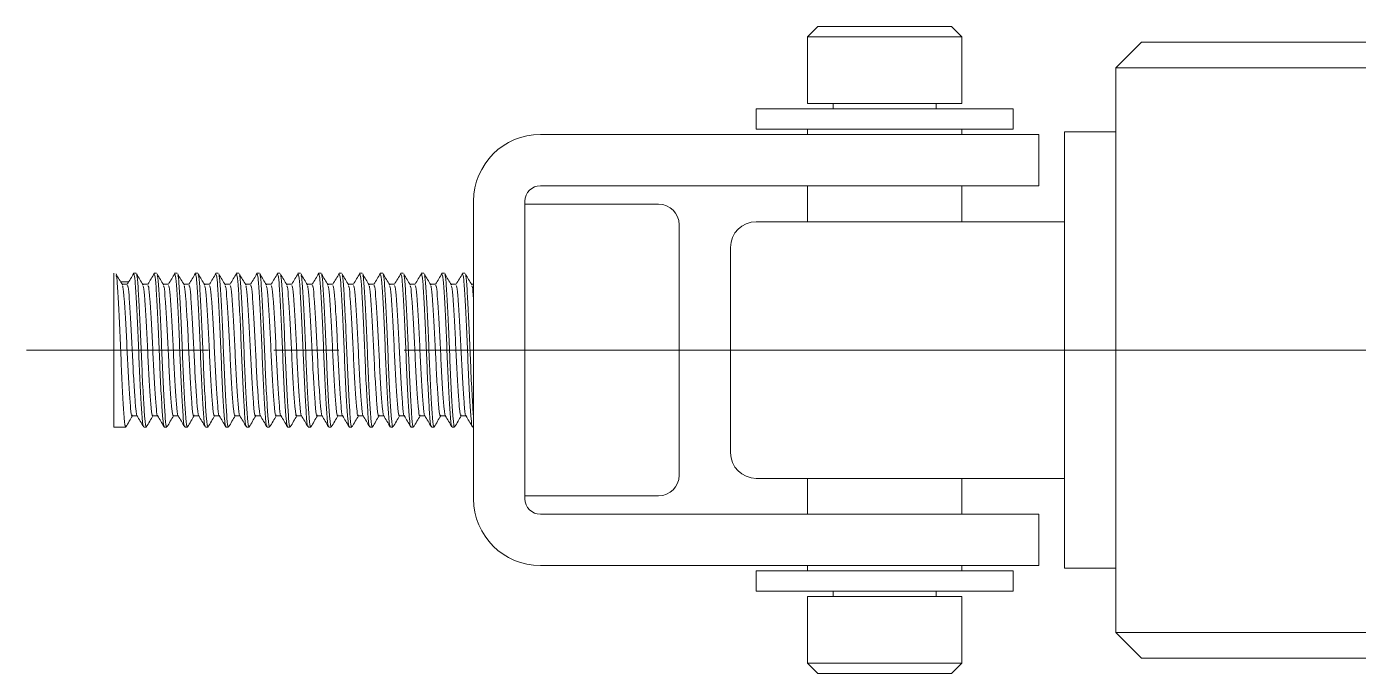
# Paper-space layout '시트4_ENG_with accessory' of a CAD drawing. Header units: millimetres. Extents: x 5 to 415, y 5 to 292.
# Drawn here: x 97.5 to 149.4, y 229.4 to 254.6 of the extents above; entities that cross this region are included whole.
import ezdxf

# ---------------------------------------------------------------- set-up
doc = ezdxf.new("R2010")
doc.units = ezdxf.units.MM
doc.linetypes.add('CENTERX2', pattern=[20.32, 12.7, -2.54, 2.54, -2.54])
doc.layers.add('CENTER_LINE', color=7, linetype='CENTERX2')

psp = doc.layouts.new('시트4_ENG_with accessory')

# ---------------------------------------------------------------- linework, layer by layer
at = {"color": 7, "linetype": 'Continuous', "lineweight": 18}
for p, q in [((128.331, 254.643), (127.931, 254.243)), ((133.531, 254.643), (128.331, 254.643)), ((133.931, 254.243), (133.531, 254.643)), ((127.931, 254.243), (127.931, 251.643)), ((133.931, 254.243), (127.931, 254.243)), ((133.931, 251.643), (133.931, 254.243)), ((139.931, 253.043), (140.931, 254.043)), ((140.931, 254.043), (141.531, 254.043)), ((141.531, 254.043), (155.231, 254.043)), ((141.531, 253.043), (139.931, 253.043)), ((139.931, 253.043), (139.931, 242.043)), ((155.231, 253.043), (141.531, 253.043)), ((125.931, 251.443), (125.931, 250.643)), ((135.931, 251.443), (125.931, 251.443)), ((133.931, 251.643), (127.931, 251.643)), ((128.931, 251.643), (128.931, 251.443)), ((132.931, 251.443), (132.931, 251.643)), ((135.931, 250.643), (135.931, 251.443)), ((117.531, 250.443), (130.931, 250.443)), ((135.931, 250.643), (125.931, 250.643)), ((127.931, 250.643), (127.931, 250.443)), ((136.931, 250.443), (130.931, 250.443)), ((133.931, 250.443), (133.931, 250.643)), ((136.931, 248.443), (136.931, 250.443)), ((139.931, 250.543), (137.931, 250.543)), ((137.931, 242.043), (137.931, 250.543)), ((117.531, 248.443), (130.931, 248.443)), ((127.931, 248.443), (127.931, 247.043)), ((130.931, 248.443), (136.931, 248.443)), ((133.931, 247.043), (133.931, 248.443)), ((114.931, 236.243), (114.931, 247.843)), ((116.931, 236.243), (116.931, 247.843)), ((122.131, 247.723), (116.931, 247.723)), ((122.931, 246.923), (122.931, 244.295)), ((125.931, 247.043), (129.931, 247.043)), ((129.931, 247.043), (137.931, 247.043)), ((124.931, 242.043), (124.931, 246.043)), ((100.931, 239.043), (100.931, 245.043)), ((101.188, 244.705), (101.512, 244.705)), ((101.792, 245.043), (101.692, 245.043)), ((102.592, 245.043), (102.492, 245.043)), ((103.392, 245.043), (103.292, 245.043)), ((104.192, 245.043), (104.092, 245.043)), ((104.992, 245.043), (104.892, 245.043)), ((105.792, 245.043), (105.692, 245.043)), ((106.592, 245.043), (106.492, 245.043)), ((107.392, 245.043), (107.292, 245.043)), ((108.192, 245.043), (108.092, 245.043)), ((108.992, 245.043), (108.892, 245.043)), ((109.792, 245.043), (109.692, 245.043)), ((110.592, 245.043), (110.492, 245.043)), ((111.392, 245.043), (111.292, 245.043)), ((112.192, 245.043), (112.092, 245.043)), ((112.992, 245.043), (112.892, 245.043)), ((113.792, 245.043), (113.692, 245.043)), ((114.592, 245.043), (114.492, 245.043)), ((101.439, 244.61), (101.243, 244.61)), ((102.239, 244.61), (102.043, 244.61)), ((103.039, 244.61), (102.843, 244.61)), ((103.839, 244.61), (103.643, 244.61)), ((104.639, 244.61), (104.443, 244.61)), ((105.439, 244.61), (105.243, 244.61)), ((106.239, 244.61), (106.043, 244.61)), ((107.039, 244.61), (106.843, 244.61)), ((107.839, 244.61), (107.643, 244.61)), ((108.639, 244.61), (108.443, 244.61)), ((109.439, 244.61), (109.243, 244.61)), ((110.239, 244.61), (110.043, 244.61)), ((111.039, 244.61), (110.843, 244.61)), ((111.839, 244.61), (111.643, 244.61)), ((112.639, 244.61), (112.443, 244.61)), ((113.439, 244.61), (113.243, 244.61)), ((114.239, 244.61), (114.043, 244.61)), ((114.931, 244.61), (114.843, 244.61)), ((122.931, 244.295), (122.931, 237.163)), ((124.931, 238.043), (124.931, 242.043)), ((124.931, 242.043), (129.931, 242.043)), ((137.931, 242.043), (129.931, 242.043)), ((137.931, 233.543), (137.931, 242.043)), ((137.931, 242.043), (139.931, 242.043)), ((139.931, 231.043), (139.931, 242.043)), ((139.931, 242.043), (141.531, 242.043)), ((141.531, 242.043), (175.931, 242.043)), ((100.931, 239.043), (101.392, 239.043)), ((101.642, 239.476), (101.836, 239.476)), ((102.092, 239.043), (102.192, 239.043)), ((102.442, 239.476), (102.636, 239.476)), ((102.892, 239.043), (102.992, 239.043)), ((103.242, 239.476), (103.436, 239.476)), ((103.692, 239.043), (103.792, 239.043)), ((104.042, 239.476), (104.236, 239.476)), ((104.492, 239.043), (104.592, 239.043)), ((104.842, 239.476), (105.036, 239.476)), ((105.292, 239.043), (105.392, 239.043)), ((105.642, 239.476), (105.836, 239.476)), ((106.092, 239.043), (106.192, 239.043)), ((106.442, 239.476), (106.636, 239.476)), ((106.892, 239.043), (106.992, 239.043)), ((107.242, 239.476), (107.436, 239.476)), ((107.692, 239.043), (107.792, 239.043)), ((108.042, 239.476), (108.236, 239.476)), ((108.492, 239.043), (108.592, 239.043)), ((108.842, 239.476), (109.036, 239.476)), ((109.292, 239.043), (109.392, 239.043)), ((109.642, 239.476), (109.836, 239.476)), ((110.092, 239.043), (110.192, 239.043)), ((110.442, 239.476), (110.636, 239.476)), ((110.892, 239.043), (110.992, 239.043)), ((111.242, 239.476), (111.436, 239.476)), ((111.692, 239.043), (111.792, 239.043)), ((112.042, 239.476), (112.236, 239.476)), ((112.492, 239.043), (112.592, 239.043)), ((112.842, 239.476), (113.036, 239.476)), ((113.292, 239.043), (113.392, 239.043)), ((113.642, 239.476), (113.836, 239.476)), ((114.092, 239.043), (114.192, 239.043)), ((114.442, 239.476), (114.636, 239.476)), ((114.892, 239.043), (114.931, 239.043)), ((129.931, 237.043), (125.931, 237.043)), ((127.931, 237.043), (127.931, 235.643)), ((137.931, 237.043), (129.931, 237.043)), ((133.931, 235.643), (133.931, 237.043)), ((116.931, 236.363), (122.131, 236.363)), ((117.531, 235.643), (130.931, 235.643)), ((130.931, 235.643), (136.931, 235.643)), ((136.931, 233.643), (136.931, 235.643)), ((117.531, 233.643), (130.931, 233.643)), ((125.931, 233.443), (125.931, 232.643)), ((135.931, 233.443), (125.931, 233.443)), ((127.931, 233.643), (127.931, 233.443)), ((130.931, 233.643), (136.931, 233.643)), ((133.931, 233.443), (133.931, 233.643)), ((135.931, 232.643), (135.931, 233.443)), ((137.931, 233.543), (139.931, 233.543)), ((135.931, 232.643), (125.931, 232.643)), ((127.931, 232.443), (127.931, 229.843)), ((133.931, 232.443), (127.931, 232.443)), ((128.931, 232.643), (128.931, 232.443)), ((132.931, 232.443), (132.931, 232.643)), ((133.931, 229.843), (133.931, 232.443)), ((139.931, 231.043), (141.531, 231.043)), ((139.931, 231.043), (140.931, 230.043)), ((141.531, 231.043), (192.931, 231.043)), ((127.931, 229.843), (128.331, 229.443)), ((133.931, 229.843), (127.931, 229.843)), ((133.531, 229.443), (133.931, 229.843)), ((141.531, 230.043), (140.931, 230.043)), ((192.931, 230.043), (141.531, 230.043)), ((133.531, 229.443), (128.331, 229.443))]:
    psp.add_line(p, q, dxfattribs=at)
for centre, radius, start, end in [((117.531, 247.843), 2.6, 90, 180), ((117.531, 247.843), 0.6, 90, 180), ((122.131, 246.923), 0.8, 0, 90), ((125.931, 246.043), 1, 90, 180), ((125.931, 238.043), 1, 180, 270), ((122.131, 237.163), 0.8, 270, 360), ((117.531, 236.243), 2.6, 180, 270), ((117.531, 236.243), 0.6, 180, 270)]:
    psp.add_arc(centre, radius, start, end, dxfattribs=at)
for points, knots in [([(101.264, 244.575), (101.222, 244.647), (101.138, 244.79), (101.055, 244.934), (101.013, 245.005)], [0, 0, 0, 0, 0.499972, 1, 1, 1, 1]), ([(101.013, 244.949), (101.019, 244.94), (101.043, 244.907), (101.079, 244.381), (101.131, 243.47), (101.183, 242.309), (101.228, 241.117), (101.283, 240.059), (101.331, 239.332), (101.369, 238.996), (101.393, 239.081), (101.399, 239.104)], [0, 0, 0, 0, 0.049408, 0.175827, 0.306303, 0.436779, 0.563198, 0.694814, 0.823068, 0.951323, 1, 1, 1, 1]), ([(101.703, 245.032), (101.661, 244.961), (101.578, 244.817), (101.494, 244.674), (101.452, 244.602)], [0, 0, 0, 0, 0.500019, 1, 1, 1, 1]), ([(101.692, 245.002), (101.706, 244.991), (101.737, 244.966), (101.779, 244.391), (101.831, 243.467), (101.883, 242.309), (101.928, 241.117), (101.983, 240.058), (102.031, 239.338), (102.066, 239.004), (102.088, 239.072), (102.092, 239.085)], [0, 0, 0, 0, 0.098957, 0.221275, 0.347518, 0.473761, 0.596078, 0.723424, 0.847518, 0.971611, 1, 1, 1, 1]), ([(102.064, 244.575), (102.022, 244.647), (101.938, 244.79), (101.855, 244.934), (101.813, 245.005)], [0, 0, 0, 0, 0.499972, 1, 1, 1, 1]), ([(101.813, 244.949), (101.819, 244.94), (101.843, 244.907), (101.879, 244.381), (101.931, 243.47), (101.983, 242.309), (102.028, 241.117), (102.083, 240.057), (102.131, 239.338), (102.166, 239.004), (102.188, 239.072), (102.192, 239.085)], [0, 0, 0, 0, 0.050382, 0.179294, 0.312343, 0.445392, 0.574303, 0.708514, 0.839298, 0.970081, 1, 1, 1, 1]), ([(102.503, 245.032), (102.461, 244.961), (102.378, 244.817), (102.294, 244.674), (102.252, 244.602)], [0, 0, 0, 0, 0.500019, 1, 1, 1, 1]), ([(102.492, 245.002), (102.506, 244.991), (102.537, 244.966), (102.579, 244.391), (102.631, 243.467), (102.683, 242.309), (102.728, 241.117), (102.783, 240.058), (102.831, 239.338), (102.866, 239.004), (102.888, 239.072), (102.892, 239.085)], [0, 0, 0, 0, 0.098957, 0.221275, 0.347518, 0.473761, 0.596078, 0.723424, 0.847518, 0.971611, 1, 1, 1, 1]), ([(102.864, 244.575), (102.822, 244.647), (102.738, 244.79), (102.655, 244.934), (102.613, 245.005)], [0, 0, 0, 0, 0.499972, 1, 1, 1, 1]), ([(102.613, 244.949), (102.619, 244.94), (102.643, 244.907), (102.679, 244.381), (102.731, 243.47), (102.783, 242.309), (102.828, 241.117), (102.883, 240.057), (102.931, 239.338), (102.966, 239.004), (102.988, 239.072), (102.992, 239.085)], [0, 0, 0, 0, 0.0503823, 0.1792936, 0.3123427, 0.4453918, 0.574303, 0.7085142, 0.8392976, 0.970081, 1, 1, 1, 1]), ([(103.303, 245.032), (103.261, 244.961), (103.178, 244.817), (103.094, 244.674), (103.052, 244.602)], [0, 0, 0, 0, 0.500019, 1, 1, 1, 1]), ([(103.292, 245.002), (103.306, 244.991), (103.337, 244.966), (103.379, 244.391), (103.431, 243.467), (103.483, 242.309), (103.528, 241.117), (103.583, 240.058), (103.631, 239.338), (103.666, 239.004), (103.688, 239.072), (103.692, 239.085)], [0, 0, 0, 0, 0.098957, 0.221275, 0.347518, 0.473761, 0.596078, 0.723424, 0.847518, 0.971611, 1, 1, 1, 1]), ([(103.664, 244.575), (103.622, 244.647), (103.538, 244.79), (103.455, 244.934), (103.413, 245.005)], [0, 0, 0, 0, 0.499972, 1, 1, 1, 1]), ([(103.413, 244.949), (103.419, 244.94), (103.443, 244.907), (103.479, 244.381), (103.531, 243.47), (103.583, 242.309), (103.628, 241.117), (103.683, 240.057), (103.731, 239.338), (103.766, 239.004), (103.788, 239.072), (103.792, 239.085)], [0, 0, 0, 0, 0.0503823, 0.1792936, 0.3123427, 0.4453918, 0.574303, 0.7085142, 0.8392976, 0.970081, 1, 1, 1, 1]), ([(104.103, 245.032), (104.061, 244.961), (103.978, 244.817), (103.894, 244.674), (103.852, 244.602)], [0, 0, 0, 0, 0.500019, 1, 1, 1, 1]), ([(104.092, 245.002), (104.106, 244.991), (104.137, 244.966), (104.179, 244.391), (104.231, 243.467), (104.283, 242.309), (104.328, 241.117), (104.383, 240.058), (104.431, 239.338), (104.466, 239.004), (104.488, 239.072), (104.492, 239.085)], [0, 0, 0, 0, 0.098957, 0.221275, 0.347518, 0.473761, 0.596078, 0.723424, 0.847518, 0.971611, 1, 1, 1, 1]), ([(104.464, 244.575), (104.422, 244.647), (104.338, 244.79), (104.255, 244.934), (104.213, 245.005)], [0, 0, 0, 0, 0.499972, 1, 1, 1, 1]), ([(104.213, 244.949), (104.219, 244.94), (104.243, 244.907), (104.279, 244.381), (104.331, 243.47), (104.383, 242.309), (104.428, 241.117), (104.483, 240.057), (104.531, 239.338), (104.566, 239.004), (104.588, 239.072), (104.592, 239.085)], [0, 0, 0, 0, 0.0503823, 0.1792936, 0.3123427, 0.4453918, 0.574303, 0.7085142, 0.8392976, 0.970081, 1, 1, 1, 1]), ([(104.903, 245.032), (104.861, 244.961), (104.778, 244.817), (104.694, 244.674), (104.652, 244.602)], [0, 0, 0, 0, 0.500019, 1, 1, 1, 1]), ([(104.892, 245.002), (104.906, 244.991), (104.937, 244.966), (104.979, 244.391), (105.031, 243.467), (105.083, 242.309), (105.128, 241.117), (105.183, 240.058), (105.231, 239.338), (105.266, 239.004), (105.288, 239.072), (105.292, 239.085)], [0, 0, 0, 0, 0.098957, 0.221275, 0.347518, 0.473761, 0.596078, 0.723424, 0.847518, 0.971611, 1, 1, 1, 1]), ([(105.264, 244.575), (105.222, 244.647), (105.138, 244.79), (105.055, 244.934), (105.013, 245.005)], [0, 0, 0, 0, 0.499972, 1, 1, 1, 1]), ([(105.013, 244.949), (105.019, 244.94), (105.043, 244.907), (105.079, 244.381), (105.131, 243.47), (105.183, 242.309), (105.228, 241.117), (105.283, 240.057), (105.331, 239.338), (105.366, 239.004), (105.388, 239.072), (105.392, 239.085)], [0, 0, 0, 0, 0.050382, 0.179294, 0.312343, 0.445392, 0.574303, 0.708514, 0.839298, 0.970081, 1, 1, 1, 1]), ([(105.703, 245.032), (105.661, 244.961), (105.578, 244.817), (105.494, 244.674), (105.452, 244.602)], [0, 0, 0, 0, 0.500019, 1, 1, 1, 1]), ([(105.692, 245.002), (105.706, 244.991), (105.737, 244.966), (105.779, 244.391), (105.831, 243.467), (105.883, 242.309), (105.928, 241.117), (105.983, 240.058), (106.031, 239.338), (106.066, 239.004), (106.088, 239.072), (106.092, 239.085)], [0, 0, 0, 0, 0.098957, 0.221275, 0.347518, 0.473761, 0.596078, 0.723424, 0.847518, 0.971611, 1, 1, 1, 1]), ([(106.064, 244.575), (106.022, 244.647), (105.938, 244.79), (105.855, 244.934), (105.813, 245.005)], [0, 0, 0, 0, 0.499972, 1, 1, 1, 1]), ([(105.813, 244.949), (105.819, 244.94), (105.843, 244.907), (105.879, 244.381), (105.931, 243.47), (105.983, 242.309), (106.028, 241.117), (106.083, 240.057), (106.131, 239.338), (106.166, 239.004), (106.188, 239.072), (106.192, 239.085)], [0, 0, 0, 0, 0.050382, 0.179294, 0.312343, 0.445392, 0.574303, 0.708514, 0.839298, 0.970081, 1, 1, 1, 1]), ([(106.503, 245.032), (106.461, 244.961), (106.378, 244.817), (106.294, 244.674), (106.252, 244.602)], [0, 0, 0, 0, 0.500019, 1, 1, 1, 1]), ([(106.492, 245.002), (106.506, 244.991), (106.537, 244.966), (106.579, 244.391), (106.631, 243.467), (106.683, 242.309), (106.728, 241.117), (106.783, 240.058), (106.831, 239.338), (106.866, 239.004), (106.888, 239.072), (106.892, 239.085)], [0, 0, 0, 0, 0.098957, 0.221275, 0.347518, 0.473761, 0.596078, 0.723424, 0.847518, 0.971611, 1, 1, 1, 1]), ([(106.864, 244.575), (106.822, 244.647), (106.738, 244.79), (106.655, 244.934), (106.613, 245.005)], [0, 0, 0, 0, 0.499972, 1, 1, 1, 1]), ([(106.613, 244.949), (106.619, 244.94), (106.643, 244.907), (106.679, 244.381), (106.731, 243.47), (106.783, 242.309), (106.828, 241.117), (106.883, 240.057), (106.931, 239.338), (106.966, 239.004), (106.988, 239.072), (106.992, 239.085)], [0, 0, 0, 0, 0.050382, 0.179294, 0.312343, 0.445392, 0.574303, 0.708514, 0.839298, 0.970081, 1, 1, 1, 1]), ([(107.303, 245.032), (107.261, 244.961), (107.178, 244.817), (107.094, 244.674), (107.052, 244.602)], [0, 0, 0, 0, 0.500019, 1, 1, 1, 1]), ([(107.292, 245.002), (107.306, 244.991), (107.337, 244.966), (107.379, 244.391), (107.431, 243.467), (107.483, 242.309), (107.528, 241.117), (107.583, 240.058), (107.631, 239.338), (107.666, 239.004), (107.688, 239.072), (107.692, 239.085)], [0, 0, 0, 0, 0.098957, 0.221275, 0.347518, 0.473761, 0.596078, 0.723424, 0.847518, 0.971611, 1, 1, 1, 1]), ([(107.664, 244.575), (107.622, 244.647), (107.538, 244.79), (107.455, 244.934), (107.413, 245.005)], [0, 0, 0, 0, 0.499972, 1, 1, 1, 1]), ([(107.413, 244.949), (107.419, 244.94), (107.443, 244.907), (107.479, 244.381), (107.531, 243.47), (107.583, 242.309), (107.628, 241.117), (107.683, 240.057), (107.731, 239.338), (107.766, 239.004), (107.788, 239.072), (107.792, 239.085)], [0, 0, 0, 0, 0.050382, 0.179294, 0.312343, 0.445392, 0.574303, 0.708514, 0.839298, 0.970081, 1, 1, 1, 1]), ([(108.103, 245.032), (108.061, 244.961), (107.978, 244.817), (107.894, 244.674), (107.852, 244.602)], [0, 0, 0, 0, 0.500019, 1, 1, 1, 1]), ([(108.092, 245.002), (108.106, 244.991), (108.137, 244.966), (108.179, 244.391), (108.231, 243.467), (108.283, 242.309), (108.328, 241.117), (108.383, 240.058), (108.431, 239.338), (108.466, 239.004), (108.488, 239.072), (108.492, 239.085)], [0, 0, 0, 0, 0.098957, 0.221275, 0.347518, 0.473761, 0.596078, 0.723424, 0.847518, 0.971611, 1, 1, 1, 1]), ([(108.464, 244.575), (108.422, 244.647), (108.338, 244.79), (108.255, 244.934), (108.213, 245.005)], [0, 0, 0, 0, 0.499972, 1, 1, 1, 1]), ([(108.213, 244.949), (108.219, 244.94), (108.243, 244.907), (108.279, 244.381), (108.331, 243.47), (108.383, 242.309), (108.428, 241.117), (108.483, 240.057), (108.531, 239.338), (108.566, 239.004), (108.588, 239.072), (108.592, 239.085)], [0, 0, 0, 0, 0.050382, 0.179294, 0.312343, 0.445392, 0.574303, 0.708514, 0.839298, 0.970081, 1, 1, 1, 1]), ([(108.903, 245.032), (108.861, 244.961), (108.778, 244.817), (108.694, 244.674), (108.652, 244.602)], [0, 0, 0, 0, 0.500019, 1, 1, 1, 1]), ([(108.892, 245.002), (108.906, 244.991), (108.937, 244.966), (108.979, 244.391), (109.031, 243.467), (109.083, 242.309), (109.128, 241.117), (109.183, 240.058), (109.231, 239.338), (109.266, 239.004), (109.288, 239.072), (109.292, 239.085)], [0, 0, 0, 0, 0.098957, 0.221275, 0.347518, 0.473761, 0.596078, 0.723424, 0.847518, 0.971611, 1, 1, 1, 1]), ([(109.264, 244.575), (109.222, 244.647), (109.138, 244.79), (109.055, 244.934), (109.013, 245.005)], [0, 0, 0, 0, 0.499972, 1, 1, 1, 1]), ([(109.013, 244.949), (109.019, 244.94), (109.043, 244.907), (109.079, 244.381), (109.131, 243.47), (109.183, 242.309), (109.228, 241.117), (109.283, 240.057), (109.331, 239.338), (109.366, 239.004), (109.388, 239.072), (109.392, 239.085)], [0, 0, 0, 0, 0.050382, 0.179294, 0.312343, 0.445392, 0.574303, 0.708514, 0.839298, 0.970081, 1, 1, 1, 1]), ([(109.703, 245.032), (109.661, 244.961), (109.578, 244.817), (109.494, 244.674), (109.452, 244.602)], [0, 0, 0, 0, 0.500019, 1, 1, 1, 1]), ([(109.692, 245.002), (109.706, 244.991), (109.737, 244.966), (109.779, 244.391), (109.831, 243.467), (109.883, 242.309), (109.928, 241.117), (109.983, 240.058), (110.031, 239.338), (110.066, 239.004), (110.088, 239.072), (110.092, 239.085)], [0, 0, 0, 0, 0.098957, 0.221275, 0.347518, 0.473761, 0.596078, 0.723424, 0.847518, 0.971611, 1, 1, 1, 1]), ([(110.064, 244.575), (110.022, 244.647), (109.938, 244.79), (109.855, 244.934), (109.813, 245.005)], [0, 0, 0, 0, 0.499972, 1, 1, 1, 1]), ([(109.813, 244.949), (109.819, 244.94), (109.843, 244.907), (109.879, 244.381), (109.931, 243.47), (109.983, 242.309), (110.028, 241.117), (110.083, 240.057), (110.131, 239.338), (110.166, 239.004), (110.188, 239.072), (110.192, 239.085)], [0, 0, 0, 0, 0.050382, 0.179294, 0.312343, 0.445392, 0.574303, 0.708514, 0.839298, 0.970081, 1, 1, 1, 1]), ([(110.503, 245.032), (110.461, 244.961), (110.378, 244.817), (110.294, 244.674), (110.252, 244.602)], [0, 0, 0, 0, 0.500019, 1, 1, 1, 1]), ([(110.492, 245.002), (110.506, 244.991), (110.537, 244.966), (110.579, 244.391), (110.631, 243.467), (110.683, 242.309), (110.728, 241.117), (110.783, 240.058), (110.831, 239.338), (110.866, 239.004), (110.888, 239.072), (110.892, 239.085)], [0, 0, 0, 0, 0.098957, 0.221275, 0.347518, 0.473761, 0.596078, 0.723424, 0.847518, 0.971611, 1, 1, 1, 1]), ([(110.864, 244.575), (110.822, 244.647), (110.738, 244.79), (110.655, 244.934), (110.613, 245.005)], [0, 0, 0, 0, 0.499972, 1, 1, 1, 1]), ([(110.613, 244.949), (110.619, 244.94), (110.643, 244.907), (110.679, 244.381), (110.731, 243.47), (110.783, 242.309), (110.828, 241.117), (110.883, 240.057), (110.931, 239.338), (110.966, 239.004), (110.988, 239.072), (110.992, 239.085)], [0, 0, 0, 0, 0.050382, 0.179294, 0.312343, 0.445392, 0.574303, 0.708514, 0.839298, 0.970081, 1, 1, 1, 1]), ([(111.303, 245.032), (111.261, 244.961), (111.178, 244.817), (111.094, 244.674), (111.052, 244.602)], [0, 0, 0, 0, 0.500019, 1, 1, 1, 1]), ([(111.292, 245.002), (111.306, 244.991), (111.337, 244.966), (111.379, 244.391), (111.431, 243.467), (111.483, 242.309), (111.528, 241.117), (111.583, 240.058), (111.631, 239.338), (111.666, 239.004), (111.688, 239.072), (111.692, 239.085)], [0, 0, 0, 0, 0.098957, 0.221275, 0.347518, 0.473761, 0.596078, 0.723424, 0.847518, 0.971611, 1, 1, 1, 1]), ([(111.664, 244.575), (111.622, 244.647), (111.538, 244.79), (111.455, 244.934), (111.413, 245.005)], [0, 0, 0, 0, 0.499972, 1, 1, 1, 1]), ([(111.413, 244.949), (111.419, 244.94), (111.443, 244.907), (111.479, 244.381), (111.531, 243.47), (111.583, 242.309), (111.628, 241.117), (111.683, 240.057), (111.731, 239.338), (111.766, 239.004), (111.788, 239.072), (111.792, 239.085)], [0, 0, 0, 0, 0.050382, 0.179294, 0.312343, 0.445392, 0.574303, 0.708514, 0.839298, 0.970081, 1, 1, 1, 1]), ([(112.103, 245.032), (112.061, 244.961), (111.978, 244.817), (111.894, 244.674), (111.852, 244.602)], [0, 0, 0, 0, 0.500019, 1, 1, 1, 1]), ([(112.092, 245.002), (112.106, 244.991), (112.137, 244.966), (112.179, 244.391), (112.231, 243.467), (112.283, 242.309), (112.328, 241.117), (112.383, 240.058), (112.431, 239.338), (112.466, 239.004), (112.488, 239.072), (112.492, 239.085)], [0, 0, 0, 0, 0.098957, 0.221275, 0.347518, 0.473761, 0.596078, 0.723424, 0.847518, 0.971611, 1, 1, 1, 1]), ([(112.464, 244.575), (112.422, 244.647), (112.338, 244.79), (112.255, 244.934), (112.213, 245.005)], [0, 0, 0, 0, 0.499972, 1, 1, 1, 1]), ([(112.213, 244.949), (112.219, 244.94), (112.243, 244.907), (112.279, 244.381), (112.331, 243.47), (112.383, 242.309), (112.428, 241.117), (112.483, 240.057), (112.531, 239.338), (112.566, 239.004), (112.588, 239.072), (112.592, 239.085)], [0, 0, 0, 0, 0.0503823, 0.1792936, 0.3123427, 0.4453918, 0.574303, 0.7085142, 0.8392976, 0.970081, 1, 1, 1, 1]), ([(112.903, 245.032), (112.861, 244.961), (112.778, 244.817), (112.694, 244.674), (112.652, 244.602)], [0, 0, 0, 0, 0.500019, 1, 1, 1, 1]), ([(112.892, 245.002), (112.906, 244.991), (112.937, 244.966), (112.979, 244.391), (113.031, 243.467), (113.083, 242.309), (113.128, 241.117), (113.183, 240.058), (113.231, 239.338), (113.266, 239.004), (113.288, 239.072), (113.292, 239.085)], [0, 0, 0, 0, 0.098957, 0.221275, 0.347518, 0.473761, 0.596078, 0.723424, 0.847518, 0.971611, 1, 1, 1, 1]), ([(113.264, 244.575), (113.222, 244.647), (113.138, 244.79), (113.055, 244.934), (113.013, 245.005)], [0, 0, 0, 0, 0.499972, 1, 1, 1, 1]), ([(113.013, 244.949), (113.019, 244.94), (113.043, 244.907), (113.079, 244.381), (113.131, 243.47), (113.183, 242.309), (113.228, 241.117), (113.283, 240.057), (113.331, 239.338), (113.366, 239.004), (113.388, 239.072), (113.392, 239.085)], [0, 0, 0, 0, 0.0503823, 0.1792936, 0.3123427, 0.4453918, 0.574303, 0.7085142, 0.8392976, 0.970081, 1, 1, 1, 1]), ([(113.703, 245.032), (113.661, 244.961), (113.578, 244.817), (113.494, 244.674), (113.452, 244.602)], [0, 0, 0, 0, 0.500019, 1, 1, 1, 1]), ([(113.692, 245.002), (113.706, 244.991), (113.737, 244.966), (113.779, 244.391), (113.831, 243.467), (113.883, 242.309), (113.928, 241.117), (113.983, 240.058), (114.031, 239.338), (114.066, 239.004), (114.088, 239.072), (114.092, 239.085)], [0, 0, 0, 0, 0.098957, 0.221275, 0.347518, 0.473761, 0.596078, 0.723424, 0.847518, 0.971611, 1, 1, 1, 1]), ([(114.064, 244.575), (114.022, 244.647), (113.938, 244.79), (113.855, 244.934), (113.813, 245.005)], [0, 0, 0, 0, 0.499972, 1, 1, 1, 1]), ([(113.813, 244.949), (113.819, 244.94), (113.843, 244.907), (113.879, 244.381), (113.931, 243.47), (113.983, 242.309), (114.028, 241.117), (114.083, 240.057), (114.131, 239.338), (114.166, 239.004), (114.188, 239.072), (114.192, 239.085)], [0, 0, 0, 0, 0.050382, 0.179294, 0.312343, 0.445392, 0.574303, 0.708514, 0.839298, 0.970081, 1, 1, 1, 1]), ([(114.503, 245.032), (114.461, 244.961), (114.378, 244.817), (114.294, 244.674), (114.252, 244.602)], [0, 0, 0, 0, 0.500019, 1, 1, 1, 1]), ([(114.492, 245.002), (114.506, 244.991), (114.537, 244.966), (114.579, 244.391), (114.631, 243.467), (114.683, 242.309), (114.728, 241.117), (114.783, 240.058), (114.831, 239.338), (114.866, 239.004), (114.888, 239.072), (114.892, 239.085)], [0, 0, 0, 0, 0.098957, 0.221275, 0.347518, 0.473761, 0.596078, 0.723424, 0.847518, 0.971611, 1, 1, 1, 1]), ([(114.864, 244.575), (114.822, 244.647), (114.738, 244.79), (114.655, 244.934), (114.613, 245.005)], [0, 0, 0, 0, 0.499972, 1, 1, 1, 1]), ([(114.613, 244.949), (114.619, 244.94), (114.643, 244.907), (114.679, 244.381), (114.731, 243.47), (114.783, 242.308), (114.828, 241.12), (114.883, 240.045), (114.915, 239.601), (114.931, 239.382)], [0, 0, 0, 0, 0.060029, 0.213623, 0.372148, 0.530672, 0.684266, 0.844175, 1, 1, 1, 1]), ([(101.264, 244.528), (101.27, 244.52), (101.294, 244.491), (101.329, 244.043), (101.381, 243.264), (101.433, 242.27), (101.478, 241.251), (101.533, 240.344), (101.581, 239.728), (101.616, 239.443), (101.638, 239.501), (101.642, 239.512)], [0, 0, 0, 0, 0.048317, 0.177406, 0.310644, 0.443883, 0.572972, 0.707375, 0.838342, 0.969308, 1, 1, 1, 1]), ([(101.452, 244.552), (101.463, 244.543), (101.49, 244.518), (101.529, 244.048), (101.581, 243.263), (101.633, 242.271), (101.678, 241.252), (101.733, 240.341), (101.781, 239.738), (101.813, 239.45), (101.83, 239.487), (101.83, 239.487)], [0, 0, 0, 0, 0.0772162, 0.2065114, 0.3399626, 0.4734138, 0.6027091, 0.7373275, 0.8685031, 0.9996786, 1, 1, 1, 1]), ([(102.064, 244.528), (102.07, 244.52), (102.094, 244.491), (102.129, 244.043), (102.181, 243.264), (102.233, 242.27), (102.278, 241.251), (102.333, 240.344), (102.381, 239.728), (102.416, 239.443), (102.438, 239.501), (102.442, 239.512)], [0, 0, 0, 0, 0.048317, 0.177406, 0.310644, 0.443883, 0.572972, 0.707375, 0.838342, 0.969308, 1, 1, 1, 1]), ([(102.252, 244.552), (102.263, 244.543), (102.29, 244.518), (102.329, 244.048), (102.381, 243.263), (102.433, 242.271), (102.478, 241.252), (102.533, 240.341), (102.581, 239.738), (102.613, 239.45), (102.63, 239.487), (102.63, 239.487)], [0, 0, 0, 0, 0.0772162, 0.2065114, 0.3399626, 0.4734138, 0.6027091, 0.7373275, 0.8685031, 0.9996786, 1, 1, 1, 1]), ([(102.864, 244.528), (102.87, 244.52), (102.894, 244.491), (102.929, 244.043), (102.981, 243.264), (103.033, 242.27), (103.078, 241.251), (103.133, 240.344), (103.181, 239.728), (103.216, 239.443), (103.238, 239.501), (103.242, 239.512)], [0, 0, 0, 0, 0.048317, 0.177406, 0.310644, 0.443883, 0.572972, 0.707375, 0.838342, 0.969308, 1, 1, 1, 1]), ([(103.052, 244.552), (103.063, 244.543), (103.09, 244.518), (103.129, 244.048), (103.181, 243.263), (103.233, 242.271), (103.278, 241.252), (103.333, 240.341), (103.381, 239.738), (103.413, 239.45), (103.43, 239.487), (103.43, 239.487)], [0, 0, 0, 0, 0.077216, 0.206511, 0.339963, 0.473414, 0.602709, 0.737327, 0.868503, 0.999679, 1, 1, 1, 1]), ([(103.664, 244.528), (103.67, 244.52), (103.694, 244.491), (103.729, 244.043), (103.781, 243.264), (103.833, 242.27), (103.878, 241.251), (103.933, 240.344), (103.981, 239.728), (104.016, 239.443), (104.038, 239.501), (104.042, 239.512)], [0, 0, 0, 0, 0.048317, 0.177406, 0.310644, 0.443883, 0.572972, 0.707375, 0.838342, 0.969308, 1, 1, 1, 1]), ([(103.852, 244.552), (103.863, 244.543), (103.89, 244.518), (103.929, 244.048), (103.981, 243.263), (104.033, 242.271), (104.078, 241.252), (104.133, 240.341), (104.181, 239.738), (104.213, 239.45), (104.23, 239.487), (104.23, 239.487)], [0, 0, 0, 0, 0.0772162, 0.2065114, 0.3399626, 0.4734138, 0.6027091, 0.7373275, 0.8685031, 0.9996786, 1, 1, 1, 1]), ([(104.464, 244.528), (104.47, 244.52), (104.494, 244.491), (104.529, 244.043), (104.581, 243.264), (104.633, 242.27), (104.678, 241.251), (104.733, 240.344), (104.781, 239.728), (104.816, 239.443), (104.838, 239.501), (104.842, 239.512)], [0, 0, 0, 0, 0.048317, 0.177406, 0.310644, 0.443883, 0.572972, 0.707375, 0.838342, 0.969308, 1, 1, 1, 1]), ([(104.652, 244.552), (104.663, 244.543), (104.69, 244.518), (104.729, 244.048), (104.781, 243.263), (104.833, 242.271), (104.878, 241.252), (104.933, 240.341), (104.981, 239.738), (105.013, 239.45), (105.03, 239.487), (105.03, 239.487)], [0, 0, 0, 0, 0.077216, 0.206511, 0.339963, 0.473414, 0.602709, 0.737327, 0.868503, 0.999679, 1, 1, 1, 1]), ([(105.264, 244.528), (105.27, 244.52), (105.294, 244.491), (105.329, 244.043), (105.381, 243.264), (105.433, 242.27), (105.478, 241.251), (105.533, 240.344), (105.581, 239.728), (105.616, 239.443), (105.638, 239.501), (105.642, 239.512)], [0, 0, 0, 0, 0.048317, 0.177406, 0.310644, 0.443883, 0.572972, 0.707375, 0.838342, 0.969308, 1, 1, 1, 1]), ([(105.452, 244.552), (105.463, 244.543), (105.49, 244.518), (105.529, 244.048), (105.581, 243.263), (105.633, 242.271), (105.678, 241.252), (105.733, 240.341), (105.781, 239.738), (105.813, 239.45), (105.83, 239.487), (105.83, 239.487)], [0, 0, 0, 0, 0.077216, 0.206511, 0.339963, 0.473414, 0.602709, 0.737327, 0.868503, 0.999679, 1, 1, 1, 1]), ([(106.064, 244.528), (106.07, 244.52), (106.094, 244.491), (106.129, 244.043), (106.181, 243.264), (106.233, 242.27), (106.278, 241.251), (106.333, 240.344), (106.381, 239.728), (106.416, 239.443), (106.438, 239.501), (106.442, 239.512)], [0, 0, 0, 0, 0.048317, 0.177406, 0.310644, 0.443883, 0.572972, 0.707375, 0.838342, 0.969308, 1, 1, 1, 1]), ([(106.252, 244.552), (106.263, 244.543), (106.29, 244.518), (106.329, 244.048), (106.381, 243.263), (106.433, 242.271), (106.478, 241.252), (106.533, 240.341), (106.581, 239.738), (106.613, 239.45), (106.63, 239.487), (106.63, 239.487)], [0, 0, 0, 0, 0.077216, 0.206511, 0.339963, 0.473414, 0.602709, 0.737327, 0.868503, 0.999679, 1, 1, 1, 1]), ([(106.864, 244.528), (106.87, 244.52), (106.894, 244.491), (106.929, 244.043), (106.981, 243.264), (107.033, 242.27), (107.078, 241.251), (107.133, 240.344), (107.181, 239.728), (107.216, 239.443), (107.238, 239.501), (107.242, 239.512)], [0, 0, 0, 0, 0.048317, 0.177406, 0.310644, 0.443883, 0.572972, 0.707375, 0.838342, 0.969308, 1, 1, 1, 1]), ([(107.052, 244.552), (107.063, 244.543), (107.09, 244.518), (107.129, 244.048), (107.181, 243.263), (107.233, 242.271), (107.278, 241.252), (107.333, 240.341), (107.381, 239.738), (107.413, 239.45), (107.43, 239.487), (107.43, 239.487)], [0, 0, 0, 0, 0.077216, 0.206511, 0.339963, 0.473414, 0.602709, 0.737327, 0.868503, 0.999679, 1, 1, 1, 1]), ([(107.664, 244.528), (107.67, 244.52), (107.694, 244.491), (107.729, 244.043), (107.781, 243.264), (107.833, 242.27), (107.878, 241.251), (107.933, 240.344), (107.981, 239.728), (108.016, 239.443), (108.038, 239.501), (108.042, 239.512)], [0, 0, 0, 0, 0.048317, 0.177406, 0.310644, 0.443883, 0.572972, 0.707375, 0.838342, 0.969308, 1, 1, 1, 1]), ([(107.852, 244.552), (107.863, 244.543), (107.89, 244.518), (107.929, 244.048), (107.981, 243.263), (108.033, 242.271), (108.078, 241.252), (108.133, 240.341), (108.181, 239.738), (108.213, 239.45), (108.23, 239.487), (108.23, 239.487)], [0, 0, 0, 0, 0.077216, 0.206511, 0.339963, 0.473414, 0.602709, 0.737327, 0.868503, 0.999679, 1, 1, 1, 1]), ([(108.464, 244.528), (108.47, 244.52), (108.494, 244.491), (108.529, 244.043), (108.581, 243.264), (108.633, 242.27), (108.678, 241.251), (108.733, 240.344), (108.781, 239.728), (108.816, 239.443), (108.838, 239.501), (108.842, 239.512)], [0, 0, 0, 0, 0.048317, 0.177406, 0.310644, 0.443883, 0.572972, 0.707375, 0.838342, 0.969308, 1, 1, 1, 1]), ([(108.652, 244.552), (108.663, 244.543), (108.69, 244.518), (108.729, 244.048), (108.781, 243.263), (108.833, 242.271), (108.878, 241.252), (108.933, 240.341), (108.981, 239.738), (109.013, 239.45), (109.03, 239.487), (109.03, 239.487)], [0, 0, 0, 0, 0.077216, 0.206511, 0.339963, 0.473414, 0.602709, 0.737327, 0.868503, 0.999679, 1, 1, 1, 1]), ([(109.264, 244.528), (109.27, 244.52), (109.294, 244.491), (109.329, 244.043), (109.381, 243.264), (109.433, 242.27), (109.478, 241.251), (109.533, 240.344), (109.581, 239.728), (109.616, 239.443), (109.638, 239.501), (109.642, 239.512)], [0, 0, 0, 0, 0.0483168, 0.1774058, 0.3106442, 0.4438826, 0.5729717, 0.7073754, 0.8383418, 0.9693082, 1, 1, 1, 1]), ([(109.452, 244.552), (109.463, 244.543), (109.49, 244.518), (109.529, 244.048), (109.581, 243.263), (109.633, 242.271), (109.678, 241.252), (109.733, 240.341), (109.781, 239.738), (109.813, 239.45), (109.83, 239.487), (109.83, 239.487)], [0, 0, 0, 0, 0.077216, 0.206511, 0.339963, 0.473414, 0.602709, 0.737327, 0.868503, 0.999679, 1, 1, 1, 1]), ([(110.064, 244.528), (110.07, 244.52), (110.094, 244.491), (110.129, 244.043), (110.181, 243.264), (110.233, 242.27), (110.278, 241.251), (110.333, 240.344), (110.381, 239.728), (110.416, 239.443), (110.438, 239.501), (110.442, 239.512)], [0, 0, 0, 0, 0.048317, 0.177406, 0.310644, 0.443883, 0.572972, 0.707375, 0.838342, 0.969308, 1, 1, 1, 1]), ([(110.252, 244.552), (110.263, 244.543), (110.29, 244.518), (110.329, 244.048), (110.381, 243.263), (110.433, 242.271), (110.478, 241.252), (110.533, 240.341), (110.581, 239.738), (110.613, 239.45), (110.63, 239.487), (110.63, 239.487)], [0, 0, 0, 0, 0.077216, 0.206511, 0.339963, 0.473414, 0.602709, 0.737327, 0.868503, 0.999679, 1, 1, 1, 1]), ([(110.864, 244.528), (110.87, 244.52), (110.894, 244.491), (110.929, 244.043), (110.981, 243.264), (111.033, 242.27), (111.078, 241.251), (111.133, 240.344), (111.181, 239.728), (111.216, 239.443), (111.238, 239.501), (111.242, 239.512)], [0, 0, 0, 0, 0.048317, 0.177406, 0.310644, 0.443883, 0.572972, 0.707375, 0.838342, 0.969308, 1, 1, 1, 1]), ([(111.052, 244.552), (111.063, 244.543), (111.09, 244.518), (111.129, 244.048), (111.181, 243.263), (111.233, 242.271), (111.278, 241.252), (111.333, 240.341), (111.381, 239.738), (111.413, 239.45), (111.43, 239.487), (111.43, 239.487)], [0, 0, 0, 0, 0.077216, 0.206511, 0.339963, 0.473414, 0.602709, 0.737327, 0.868503, 0.999679, 1, 1, 1, 1]), ([(111.664, 244.528), (111.67, 244.52), (111.694, 244.491), (111.729, 244.043), (111.781, 243.264), (111.833, 242.27), (111.878, 241.251), (111.933, 240.344), (111.981, 239.728), (112.016, 239.443), (112.038, 239.501), (112.042, 239.512)], [0, 0, 0, 0, 0.048317, 0.177406, 0.310644, 0.443883, 0.572972, 0.707375, 0.838342, 0.969308, 1, 1, 1, 1]), ([(111.852, 244.552), (111.863, 244.543), (111.89, 244.518), (111.929, 244.048), (111.981, 243.263), (112.033, 242.271), (112.078, 241.252), (112.133, 240.341), (112.181, 239.738), (112.213, 239.45), (112.23, 239.487), (112.23, 239.487)], [0, 0, 0, 0, 0.077216, 0.206511, 0.339963, 0.473414, 0.602709, 0.737327, 0.868503, 0.999679, 1, 1, 1, 1]), ([(112.464, 244.528), (112.47, 244.52), (112.494, 244.491), (112.529, 244.043), (112.581, 243.264), (112.633, 242.27), (112.678, 241.251), (112.733, 240.344), (112.781, 239.728), (112.816, 239.443), (112.838, 239.501), (112.842, 239.512)], [0, 0, 0, 0, 0.048317, 0.177406, 0.310644, 0.443883, 0.572972, 0.707375, 0.838342, 0.969308, 1, 1, 1, 1]), ([(112.652, 244.552), (112.663, 244.543), (112.69, 244.518), (112.729, 244.048), (112.781, 243.263), (112.833, 242.271), (112.878, 241.252), (112.933, 240.341), (112.981, 239.738), (113.013, 239.45), (113.03, 239.487), (113.03, 239.487)], [0, 0, 0, 0, 0.077216, 0.206511, 0.339963, 0.473414, 0.602709, 0.737327, 0.868503, 0.999679, 1, 1, 1, 1]), ([(113.264, 244.528), (113.27, 244.52), (113.294, 244.491), (113.329, 244.043), (113.381, 243.264), (113.433, 242.27), (113.478, 241.251), (113.533, 240.344), (113.581, 239.728), (113.616, 239.443), (113.638, 239.501), (113.642, 239.512)], [0, 0, 0, 0, 0.048317, 0.177406, 0.310644, 0.443883, 0.572972, 0.707375, 0.838342, 0.969308, 1, 1, 1, 1]), ([(113.452, 244.552), (113.463, 244.543), (113.49, 244.518), (113.529, 244.048), (113.581, 243.263), (113.633, 242.271), (113.678, 241.252), (113.733, 240.341), (113.781, 239.738), (113.813, 239.45), (113.83, 239.487), (113.83, 239.487)], [0, 0, 0, 0, 0.077216, 0.206511, 0.339963, 0.473414, 0.602709, 0.737327, 0.868503, 0.999679, 1, 1, 1, 1]), ([(114.064, 244.528), (114.07, 244.52), (114.094, 244.491), (114.129, 244.043), (114.181, 243.264), (114.233, 242.27), (114.278, 241.251), (114.333, 240.344), (114.381, 239.728), (114.416, 239.443), (114.438, 239.501), (114.442, 239.512)], [0, 0, 0, 0, 0.048317, 0.177406, 0.310644, 0.443883, 0.572972, 0.707375, 0.838342, 0.969308, 1, 1, 1, 1]), ([(114.252, 244.552), (114.263, 244.543), (114.29, 244.518), (114.329, 244.048), (114.381, 243.263), (114.433, 242.271), (114.478, 241.252), (114.533, 240.341), (114.581, 239.738), (114.613, 239.45), (114.63, 239.487), (114.63, 239.487)], [0, 0, 0, 0, 0.0772162, 0.2065114, 0.3399626, 0.4734138, 0.6027091, 0.7373275, 0.8685031, 0.9996786, 1, 1, 1, 1]), ([(114.864, 244.528), (114.87, 244.519), (114.894, 244.487), (114.913, 244.263), (114.93, 244), (114.931, 243.993)], [0, 0, 0, 0, 0.266486, 0.978463, 1, 1, 1, 1]), ([(101.399, 239.048), (101.441, 239.121), (101.525, 239.265), (101.609, 239.41), (101.651, 239.483)], [0, 0, 0, 0, 0.500091, 1, 1, 1, 1]), ([(101.83, 239.486), (101.872, 239.414), (101.956, 239.269), (102.039, 239.125), (102.081, 239.052)], [0, 0, 0, 0, 0.499937, 1, 1, 1, 1]), ([(102.199, 239.048), (102.241, 239.121), (102.325, 239.265), (102.409, 239.41), (102.451, 239.483)], [0, 0, 0, 0, 0.500091, 1, 1, 1, 1]), ([(102.63, 239.486), (102.672, 239.414), (102.756, 239.269), (102.839, 239.125), (102.881, 239.052)], [0, 0, 0, 0, 0.499937, 1, 1, 1, 1]), ([(102.999, 239.048), (103.041, 239.121), (103.125, 239.265), (103.209, 239.41), (103.251, 239.483)], [0, 0, 0, 0, 0.500091, 1, 1, 1, 1]), ([(103.43, 239.486), (103.472, 239.414), (103.556, 239.269), (103.639, 239.125), (103.681, 239.052)], [0, 0, 0, 0, 0.4999375, 1, 1, 1, 1]), ([(103.799, 239.048), (103.841, 239.121), (103.925, 239.265), (104.009, 239.41), (104.051, 239.483)], [0, 0, 0, 0, 0.500091, 1, 1, 1, 1]), ([(104.23, 239.486), (104.272, 239.414), (104.356, 239.269), (104.439, 239.125), (104.481, 239.052)], [0, 0, 0, 0, 0.499937, 1, 1, 1, 1]), ([(104.599, 239.048), (104.641, 239.121), (104.725, 239.265), (104.809, 239.41), (104.851, 239.483)], [0, 0, 0, 0, 0.500091, 1, 1, 1, 1]), ([(105.03, 239.486), (105.072, 239.414), (105.156, 239.269), (105.239, 239.125), (105.281, 239.052)], [0, 0, 0, 0, 0.499937, 1, 1, 1, 1]), ([(105.399, 239.048), (105.441, 239.121), (105.525, 239.265), (105.609, 239.41), (105.651, 239.483)], [0, 0, 0, 0, 0.500091, 1, 1, 1, 1]), ([(105.83, 239.486), (105.872, 239.414), (105.956, 239.269), (106.039, 239.125), (106.081, 239.052)], [0, 0, 0, 0, 0.499937, 1, 1, 1, 1]), ([(106.199, 239.048), (106.241, 239.121), (106.325, 239.265), (106.409, 239.41), (106.451, 239.483)], [0, 0, 0, 0, 0.500091, 1, 1, 1, 1]), ([(106.63, 239.486), (106.672, 239.414), (106.756, 239.269), (106.839, 239.125), (106.881, 239.052)], [0, 0, 0, 0, 0.499937, 1, 1, 1, 1]), ([(106.999, 239.048), (107.041, 239.121), (107.125, 239.265), (107.209, 239.41), (107.251, 239.483)], [0, 0, 0, 0, 0.500091, 1, 1, 1, 1]), ([(107.43, 239.486), (107.472, 239.414), (107.556, 239.269), (107.639, 239.125), (107.681, 239.052)], [0, 0, 0, 0, 0.499937, 1, 1, 1, 1]), ([(107.799, 239.048), (107.841, 239.121), (107.925, 239.265), (108.009, 239.41), (108.051, 239.483)], [0, 0, 0, 0, 0.500091, 1, 1, 1, 1]), ([(108.23, 239.486), (108.272, 239.414), (108.356, 239.269), (108.439, 239.125), (108.481, 239.052)], [0, 0, 0, 0, 0.499937, 1, 1, 1, 1]), ([(108.599, 239.048), (108.641, 239.121), (108.725, 239.265), (108.809, 239.41), (108.851, 239.483)], [0, 0, 0, 0, 0.500091, 1, 1, 1, 1]), ([(109.03, 239.486), (109.072, 239.414), (109.156, 239.269), (109.239, 239.125), (109.281, 239.052)], [0, 0, 0, 0, 0.499937, 1, 1, 1, 1]), ([(109.399, 239.048), (109.441, 239.121), (109.525, 239.265), (109.609, 239.41), (109.651, 239.483)], [0, 0, 0, 0, 0.500091, 1, 1, 1, 1]), ([(109.83, 239.486), (109.872, 239.414), (109.956, 239.269), (110.039, 239.125), (110.081, 239.052)], [0, 0, 0, 0, 0.499937, 1, 1, 1, 1]), ([(110.199, 239.048), (110.241, 239.121), (110.325, 239.265), (110.409, 239.41), (110.451, 239.483)], [0, 0, 0, 0, 0.500091, 1, 1, 1, 1]), ([(110.63, 239.486), (110.672, 239.414), (110.756, 239.269), (110.839, 239.125), (110.881, 239.052)], [0, 0, 0, 0, 0.499937, 1, 1, 1, 1]), ([(110.999, 239.048), (111.041, 239.121), (111.125, 239.265), (111.209, 239.41), (111.251, 239.483)], [0, 0, 0, 0, 0.500091, 1, 1, 1, 1]), ([(111.43, 239.486), (111.472, 239.414), (111.556, 239.269), (111.639, 239.125), (111.681, 239.052)], [0, 0, 0, 0, 0.499937, 1, 1, 1, 1]), ([(111.799, 239.048), (111.841, 239.121), (111.925, 239.265), (112.009, 239.41), (112.051, 239.483)], [0, 0, 0, 0, 0.500091, 1, 1, 1, 1]), ([(112.23, 239.486), (112.272, 239.414), (112.356, 239.269), (112.439, 239.125), (112.481, 239.052)], [0, 0, 0, 0, 0.499937, 1, 1, 1, 1]), ([(112.599, 239.048), (112.641, 239.121), (112.725, 239.265), (112.809, 239.41), (112.851, 239.483)], [0, 0, 0, 0, 0.500091, 1, 1, 1, 1]), ([(113.03, 239.486), (113.072, 239.414), (113.156, 239.269), (113.239, 239.125), (113.281, 239.052)], [0, 0, 0, 0, 0.499937, 1, 1, 1, 1]), ([(113.399, 239.048), (113.441, 239.121), (113.525, 239.265), (113.609, 239.41), (113.651, 239.483)], [0, 0, 0, 0, 0.500091, 1, 1, 1, 1]), ([(113.83, 239.486), (113.872, 239.414), (113.956, 239.269), (114.039, 239.125), (114.081, 239.052)], [0, 0, 0, 0, 0.499937, 1, 1, 1, 1]), ([(114.199, 239.048), (114.241, 239.121), (114.325, 239.265), (114.409, 239.41), (114.451, 239.483)], [0, 0, 0, 0, 0.500091, 1, 1, 1, 1]), ([(114.63, 239.486), (114.672, 239.414), (114.756, 239.269), (114.839, 239.125), (114.881, 239.052)], [0, 0, 0, 0, 0.499937, 1, 1, 1, 1])]:
    psp.add_open_spline(points, degree=3, knots=knots, dxfattribs=at)
at = {"layer": 'CENTER_LINE', "linetype": 'CENTERX2', "lineweight": 18}
psp.add_line((124.931, 242.043), (97.532, 242.043), dxfattribs=at)

doc.saveas('drawing.dxf')
